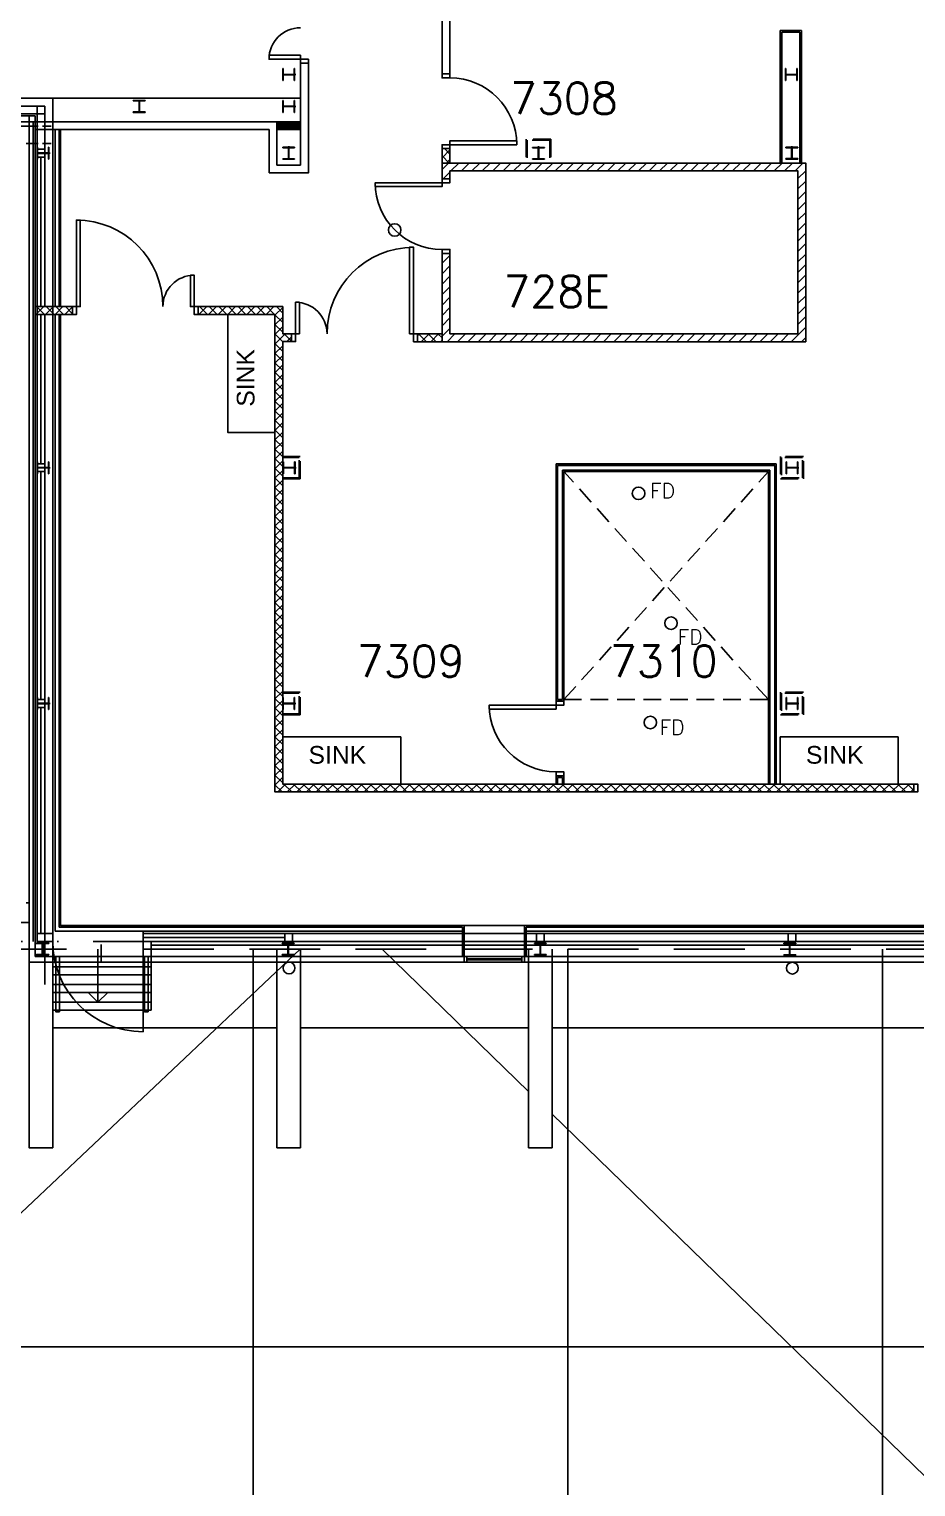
# Model space of a CAD drawing. Header units: millimetres. Extents: x -68474 to 336725, y -113450 to 40976.
# Drawn here: x 167150 to 178425, y -93213 to -74672 of the extents above; entities that cross this region are included whole.
import ezdxf

# ---------------------------------------------------------------- set-up
doc = ezdxf.new("R2010")
doc.units = ezdxf.units.MM
doc.header["$LTSCALE"] = 900
for name, pattern in [('DASHEDX2', [1.5, 1, -0.5]), ('s5152a$0$DASHDOT', [1, 0.5, -0.25, 0, -0.25]), ('s5152a$0$DASHED2', [0.375, 0.25, -0.125]), ('s5152a$0$DASHEDX2', [1.5, 1, -0.5]), ('s5152a$0$DOT-CEN5', [2, 1, -0.5, 0, -0.5]), ('s5152a$0$HIDDEN', [0.375, 0.25, -0.125])]:
    doc.linetypes.add(name, pattern=pattern)
for name, color, linetype in [('FOOT', 1, 'DASHEDX2'), ('s5152a$0$25', 7, 'Continuous'), ('s5152a$0$30', 7, 'Continuous'), ('s5152a$0$45', 7, 'Continuous'), ('s5152a$0$7', 7, 'Continuous'), ('s5152a$0$CABLE', 1, 'Continuous'), ('s5152a$0$DIM', 2, 'Continuous'), ('s5152a$0$dry-part', 2, 'Continuous'), ('s5152a$0$EX_WAL', 7, 'Continuous'), ('s5152a$0$FOOT', 1, 's5152a$0$DASHEDX2'), ('s5152a$0$GRID', 1, 's5152a$0$DOT-CEN5'), ('s5152a$0$hrail', 3, 'Continuous'), ('s5152a$0$int_part', 7, 'Continuous'), ('s5152a$0$new-lysc', 4, 'Continuous'), ('s5152a$0$new_pit', 1, 'Continuous'), ('s5152a$0$new_sink', 1, 'Continuous'), ('s5152a$0$new_win', 1, 'Continuous'), ('s5152a$0$PlatformBeam', 7, 'Continuous'), ('s5152a$0$POST', 3, 'Continuous'), ('s5152a$0$ROOM-NO', 4, 'Continuous'), ('s5152a$0$st_col', 7, 's5152a$0$HIDDEN'), ('s5152a$0$STEP', 15, 'Continuous'), ('s5152a$0$upstand', 1, 'Continuous')]:
    doc.layers.add(name, color=color, linetype=linetype)
doc.styles.add('s5152a$0$STANDARD', font='SIMPLEX')
doc.styles.add('s5152a$0$TENDERDWG', font='arial.ttf')
doc.dimstyles.new('s5152a$0$STANDARD', dxfattribs={"dimtxt": 0.18, "dimasz": 0.18, "dimexe": 0.18, "dimexo": 0.0625, "dimgap": 0.09, "dimtad": 0, "dimtih": 1, "dimtoh": 1, "dimdec": 4, "dimzin": 0, "dimdsep": 46, "dimtxsty": 's5152a$0$STANDARD', "dimcen": 0.09, "dimadec": 0, "dimazin": 0, "dimtfac": 1, "dimtdec": 4, "dimtofl": 0, "dimtmove": 0, "dimatfit": 3, "dimfxl": 1, "dimtolj": 1, "dimtzin": 0, "dimarcsym": 0})
pattern_1 = [(45, (0, 0), (-60.98796, 60.98796), []), (135, (0, 0), (-60.98796, -60.98796), [])]

# ---------------------------------------------------------------- blocks, each defined once
blk = doc.blocks.new('s5152a$0$POST1')
at = {"layer": 's5152a$0$POST', "linetype": 'Continuous'}
for p, q in [((-50, 0), (-50, -100)), ((50, 0), (-50, 0)), ((50, -100), (50, 0)), ((-50, -100), (50, -100))]:
    blk.add_line(p, q, dxfattribs=at)
blk = doc.blocks.new('*D377')
at = {"layer": 's5152a$0$DIM', "color": 0, "linetype": 'Continuous', "lineweight": -2, "transparency": 16777216}
for p, q in [((166297, -75850), (164957, -75850)), ((164958, -75850), (164958, -81113)), ((164958, -86375), (164958, -81113)), ((167625, -86375), (164957, -86375))]:
    blk.add_line(p, q, dxfattribs=at)
at = {"layer": 's5152a$0$DIM', "color": 0, "linetype": 'Continuous', "transparency": 16777216}
for points in [[(164958, -75850), (164958, -75850), (164958, -75850)], [(164958, -86375), (164958, -86375), (164958, -86375)]]:
    blk.add_solid(points, dxfattribs=at)
at = {"layer": 's5152a$0$DIM', "color": 0, "linetype": 'Continuous', "transparency": 16777216, "insert": (164958, -81113), "char_height": 0.18, "attachment_point": 5, "style": 's5152a$0$STANDARD'}
blk.add_mtext('\\A1;10525.0000', dxfattribs=at)

msp = doc.modelspace()

# ---------------------------------------------------------------- hatches: boundary and pattern name
at = {"layer": 's5152a$0$int_part'}
h = msp.add_hatch(dxfattribs=at)
h.set_pattern_fill('ANSI37', color=1, scale=690, style=0)
h.set_pattern_definition(pattern_1)
h.paths.add_polyline_path([(172500.08252, -76191.85155), (172400.08252, -76191.85155), (172400.08252, -76375.85155), (172500.08252, -76375.85155)])
h = msp.add_hatch(dxfattribs=at)
h.set_pattern_fill('ANSI31', color=1, scale=750, style=0)
h.set_pattern_definition([(45, (0, 0), (-66.29126, 66.29126), [])])
h.paths.add_polyline_path([(172500.08252, -77524.85155), (172500.08252, -78547.26663), (176925.31332, -78547.26663), (176925.31332, -76475.85155), (172500.08252, -76475.85155), (172500.08252, -76574.85155), (172400.08252, -76574.85155), (172400.08252, -76375.85155), (177025.31332, -76375.85155), (177025.31332, -78647.26663), (172400.08252, -78647.26663), (172400.08252, -77524.85155)])
h = msp.add_hatch(dxfattribs=at)
h.set_pattern_fill('ANSI37', color=1, scale=690, style=0)
h.set_pattern_definition(pattern_1)
h.paths.add_polyline_path([(167225.31332, -78201.7704), (167700.31332, -78201.7704), (167700.31332, -78301.7704), (167225.31332, -78301.7704)])
h = msp.add_hatch(dxfattribs=at)
h.set_pattern_fill('ANSI37', color=1, scale=690, style=0)
h.set_pattern_definition(pattern_1)
h.paths.add_polyline_path([(170375.31332, -78201.7704), (169300.31332, -78201.7704), (169300.31332, -78301.7704), (170275.31332, -78301.7704), (170275.31332, -84375.25098), (178400.31332, -84375.25098), (178400.31332, -84275.25098), (170375.31332, -84275.25098), (170375.31332, -78646.26663), (170487.69792, -78646.26663), (170487.69792, -78546.26663), (170375.31332, -78546.26663)])
h = msp.add_hatch(dxfattribs=at)
h.set_pattern_fill('ANSI37', color=1, scale=690, style=0)
h.set_pattern_definition(pattern_1)
h.paths.add_polyline_path([(172400.08252, -78647.26663), (172400.08252, -78547.26663), (172087.69792, -78547.26663), (172087.69792, -78647.26663)])

# ---------------------------------------------------------------- linework, layer by layer
at = {"color": 1, "linetype": 's5152a$0$DASHDOT', "ltscale": 0.1}
for p, q in [((170539.56002, -75250.25098), (170364.56122, -75250.25098)), ((170539.56002, -75654.75475), (170364.56122, -75654.75475)), ((170450.31332, -76161.5237), (170450.31332, -76336.5225)), ((173627.14495, -76162.5237), (173627.14495, -76337.5225)), ((176847.89058, -76159.60484), (176847.89058, -76334.60364)), ((167415.39831, -76250.25098), (167240.39951, -76250.25098)), ((167415.39831, -80250.25098), (167240.39951, -80250.25098)), ((170544.37627, -80250.25098), (170369.37747, -80250.25098)), ((176939.56002, -80250.25098), (176764.56122, -80250.25098)), ((170539.56002, -83250.25098), (170364.56122, -83250.25098)), ((176939.56002, -83250.25098), (176764.56122, -83250.25098)), ((167317.64587, -86462.75038), (167317.64587, -86287.75157)), ((170444.51569, -86462.75038), (170444.51569, -86287.75157)), ((173650.31332, -86462.75038), (173650.31332, -86287.75157)), ((176821.34734, -86464.49768), (176821.34734, -86289.49888))]:
    msp.add_line(p, q, dxfattribs=at)
msp.add_lwpolyline([(167393.64587, -86449.50367), (167393.64587, -86442.70367), (167330.74587, -86442.70367, -0.4142135624), (167320.74587, -86432.70367), (167320.74587, -86314.30367, -0.4142135624), (167330.74587, -86304.30367), (167393.64587, -86304.30367), (167393.64587, -86297.50367), (167241.64587, -86297.50367), (167241.64587, -86304.30367), (167304.54587, -86304.30367, -0.4142135624), (167314.54587, -86314.30367), (167314.54587, -86432.70367, -0.4142135624), (167304.54587, -86442.70367), (167241.64587, -86442.70367), (167241.64587, -86449.50367)], format="xyb", close=True)
at = {"layer": 'FOOT', "linetype": 'Continuous'}
msp.add_line((170600.31332, -75550.25098), (158550.51332, -75550.25098), dxfattribs=at)
at = {"layer": 's5152a$0$25'}
for centre in [(170455.23713, -86614.01481), (176855.23713, -86615.76212)]:
    msp.add_circle(centre, 75, dxfattribs=at)
at = {"layer": 's5152a$0$30', "linetype": 'Continuous'}
for points in [[(170600.31332, -75054.26947), (170200.31332, -75054.26947), (170200.31332, -75004.26947), (170600.31332, -75004.26947)], [(170700.31332, -75104.26947), (170600.31332, -75104.26947), (170600.31332, -75054.26947), (170700.31332, -75054.26947)], [(167750.31332, -78201.7704), (167750.31332, -77101.7704), (167800.31332, -77101.7704), (167800.31332, -78201.7704)], [(172037.69792, -78547.26663), (172037.69792, -77447.26663), (171987.69792, -77447.26663), (171987.69792, -78547.26663)], [(169250.31332, -78201.7704), (169250.31332, -77801.7704), (169200.31332, -77801.7704), (169200.31332, -78201.7704)], [(167700.31332, -78301.7704), (167700.31332, -78201.7704), (167750.31332, -78201.7704), (167750.31332, -78301.7704)], [(169300.31332, -78301.7704), (169300.31332, -78201.7704), (169250.31332, -78201.7704), (169250.31332, -78301.7704)], [(170537.69792, -78546.26663), (170537.69792, -78146.26663), (170587.69792, -78146.26663), (170587.69792, -78546.26663)], [(170487.69792, -78646.26663), (170487.69792, -78546.26663), (170537.69792, -78546.26663), (170537.69792, -78646.26663)], [(172087.69792, -78647.26663), (172087.69792, -78547.26663), (172037.69792, -78547.26663), (172037.69792, -78647.26663)], [(173850.31332, -84169.70891), (173950.31332, -84169.70891), (173950.31332, -84119.70891), (173850.31332, -84119.70891)], [(178400.31332, -84375.25098), (178400.31332, -84275.25098), (178450.31332, -84275.25098), (178450.31332, -84375.25098)]]:
    msp.add_lwpolyline(points, close=True, dxfattribs=at)
at = {"layer": 's5152a$0$45', "color": 8, "linetype": 'Continuous'}
for p, q in [((170596.11179, -86374.8), (162000.1, -94499.9)), ((173500, -88183.01001), (171639.37475, -86374.8)), ((180000, -94499.9), (173800, -88474.55878))]:
    msp.add_line(p, q, dxfattribs=at)
at = {"layer": 's5152a$0$7', "color": 10, "linetype": 'Continuous'}
for p, q in [((170000.1, -86374.8), (170000.1, -111750)), ((174000.1, -86374.8), (174000.1, -111750)), ((178000.1, -86374.8), (178000.1, -103925)), ((167450, -87376.6), (170300, -87376.6)), ((170600, -87376.6), (173500, -87376.6)), ((173800, -87376.6), (179900, -87376.6)), ((151694.9, -91430.5), (208400, -91430.5))]:
    msp.add_line(p, q, dxfattribs=at)
at = {"layer": 's5152a$0$CABLE'}
for p, q in [((166973.49367, -75907.29339), (167150.31332, -75907.29339)), ((167113.49367, -76127.29339), (167150.31332, -76127.29339))]:
    msp.add_line(p, q, dxfattribs=at)
at = {"layer": 's5152a$0$CABLE', "linetype": 's5152a$0$HIDDEN', "ltscale": 0.5}
for p, q in [((167150.31332, -75907.29339), (167450.31332, -75907.29339)), ((167150.31332, -76127.29339), (167450.31332, -76127.29339))]:
    msp.add_line(p, q, dxfattribs=at)
at = {"layer": 's5152a$0$dry-part'}
for p, q in [((176700.31332, -74690.15098), (176970.2312, -74690.15098)), ((176700.31332, -74690.15098), (176700.31332, -76375.85155)), ((176720.31332, -74710.15098), (176950.2312, -74710.15098)), ((176720.31332, -74710.15098), (176720.31332, -76375.85155)), ((176950.2312, -74710.15098), (176950.2312, -76375.85155)), ((176970.2312, -74690.15098), (176970.2312, -76375.85155)), ((167530.31332, -75950.25098), (167530.31332, -78201.7704)), ((167550.31332, -75950.25098), (167550.31332, -78201.7704)), ((167530.31332, -86095.25098), (167530.31332, -78301.7704)), ((173850.31332, -83219.70891), (173850.31332, -80200.25098)), ((173850.31332, -80200.25098), (176650.31332, -80200.25098)), ((173870.31332, -83199.70891), (173870.31332, -80220.25098)), ((173870.31332, -80220.25098), (176630.31332, -80220.25098)), ((173930.31332, -83199.70891), (173930.31332, -80280.25098)), ((173930.31332, -80280.25098), (176570.31332, -80280.25098)), ((176570.31332, -84275.25098), (176570.31332, -80280.25098)), ((176630.31332, -84275.25098), (176630.31332, -80220.25098)), ((176650.31332, -84275.25098), (176650.31332, -80200.25098)), ((173950.31332, -83219.70891), (173950.31332, -80300.25098)), ((173950.31332, -80300.25098), (176550.31332, -80300.25098)), ((176550.31332, -84275.25098), (176550.31332, -80300.25098)), ((173950.31332, -83219.70891), (173850.31332, -83219.70891)), ((173930.31332, -83199.70891), (173870.31332, -83199.70891)), ((173950.31332, -84169.70891), (173850.31332, -84169.70891)), ((173850.31332, -84275.25098), (173850.31332, -84169.70891)), ((173950.31332, -84275.25098), (173950.31332, -84169.70891)), ((173930.31332, -84189.70891), (173870.31332, -84189.70891)), ((173870.31332, -84275.25098), (173870.31332, -84189.70891)), ((173930.31332, -84275.25098), (173930.31332, -84189.70891)), ((172660.31332, -86095.25098), (167530.31332, -86095.25098)), ((172660.31332, -86465.94847), (172660.31332, -86095.25098)), ((185437.8854, -86095.25098), (173470.31332, -86095.25098)), ((173470.31332, -86465.94847), (173470.31332, -86095.25098))]:
    msp.add_line(p, q, dxfattribs=at)
for points in [[(172680.31332, -86465.94847), (172680.31332, -86075.25098), (167550.31332, -86075.25098), (167550.31332, -78301.7704)], [(185457.8854, -86465.94847), (185457.8854, -86075.25098), (173450.31332, -86075.25098), (173450.31332, -86465.94847)]]:
    msp.add_lwpolyline(points, dxfattribs=at)
at = {"layer": 's5152a$0$dry-part', "color": 1}
msp.add_lwpolyline([(172680.31332, -86075.25098), (173450.31332, -86075.25098)], close=True, dxfattribs=at)
at = {"layer": 's5152a$0$EX_WAL'}
for p, q in [((170300.31332, -75850.25098), (170600.31332, -75850.25098)), ((170300.31332, -75950.25098), (170600.31332, -75950.25098))]:
    msp.add_line(p, q, dxfattribs=at)
msp.add_lwpolyline([(170200.31332, -76501.7704), (170200.31332, -75950.25098), (167225.31332, -75950.25098), (167225.31332, -75850.25098), (170300.31332, -75850.25098), (170300.31332, -76401.7704), (170600.31332, -76401.7704), (170600.31332, -75104.26947), (170700.31332, -75104.26947), (170700.31332, -76501.7704)], close=True, dxfattribs=at)
at = {"layer": 's5152a$0$EX_WAL', "const_width": 100}
msp.add_lwpolyline([(170300.31332, -75900.25098), (170600.31332, -75900.25098)], dxfattribs=at)
at = {"layer": 's5152a$0$FOOT', "linetype": 'Continuous'}
for p, q in [((167450.31332, -86375.25098), (167450.31332, -75550.25098)), ((170600.31332, -76401.7704), (170600.31332, -75550.25098)), ((167150.31332, -75850.25098), (170300.31332, -75850.25098)), ((170300.31332, -76401.7704), (170300.31332, -75850.25098)), ((170300.31332, -76401.7704), (170600.31332, -76401.7704)), ((170300.31332, -86175.25098), (168600.31332, -86175.25098)), ((168600.31332, -86475.25098), (168600.31332, -86175.25098)), ((170300.31332, -86175.25098), (170600.31332, -86175.25098)), ((172660.31332, -86175.25098), (170600.31332, -86175.25098)), ((176700.31332, -86175.25098), (173470.31332, -86175.25098)), ((185437.8854, -86175.25098), (176700.31332, -86175.25098))]:
    msp.add_line(p, q, dxfattribs=at)
at = {"layer": 's5152a$0$FOOT'}
for p, q in [((167150.31332, -86375.25098), (167150.31332, -75850.25098)), ((167150.31332, -85783.28366), (167113.49367, -85783.28366)), ((167150.31332, -86033.28366), (166893.49367, -86033.28366)), ((167450, -86374.8), (167150, -86374.8)), ((189750, -86374.8), (168600, -86374.8)), ((189750.31332, -86375.25098), (168600.31332, -86375.25098)), ((167450.31332, -86539.20116), (167150.31332, -86539.20116))]:
    msp.add_line(p, q, dxfattribs=at)
at = {"layer": 's5152a$0$GRID'}
msp.add_line((194067.15153, -86275.25098), (166469.98516, -86275.25098), dxfattribs=at)
at = {"layer": 's5152a$0$hrail', "color": 1}
for points in [[(167487.21811, -86475.25098), (167487.21811, -87169.97007), (167535.21811, -87169.97007), (167535.21811, -86475.25098)], [(168663.40852, -86475.25098), (168663.40852, -87169.97007), (168615.40852, -87169.97007), (168615.40852, -86475.25098)]]:
    msp.add_lwpolyline(points, dxfattribs=at)
at = {"layer": 's5152a$0$int_part'}
for p, q in [((172400.08252, -75241.85155), (172400.08252, -72726.25098)), ((172500.08252, -73490.15098), (172500.08252, -75241.85155)), ((172500.08252, -75241.85155), (172400.08252, -75241.85155)), ((167700.31332, -78201.7704), (167550.31332, -78201.7704)), ((167700.31332, -78301.7704), (167700.31332, -78201.7704)), ((167700.31332, -78301.7704), (167550.31332, -78301.7704)), ((170487.69792, -78646.26663), (170487.69792, -78546.26663)), ((177100.31332, -84375.25098), (176900.31332, -84375.25098))]:
    msp.add_line(p, q, dxfattribs=at)
at = {"layer": 's5152a$0$int_part', "color": 1}
for p, q in [((167480.31332, -75950.25098), (167480.31332, -78201.7704)), ((167480.31332, -86145.25098), (167480.31332, -78301.7704)), ((172660.31332, -86145.25098), (167480.31332, -86145.25098)), ((185437.8854, -86145.25098), (173470.31332, -86145.25098))]:
    msp.add_line(p, q, dxfattribs=at)
for points in [[(172500.08252, -75241.85155), (172500.08252, -75291.85155), (172400.08252, -75291.85155), (172400.08252, -75241.85155)], [(172500.08252, -76141.85155), (172500.08252, -76191.85155), (172400.08252, -76191.85155), (172400.08252, -76141.85155)], [(172500.08252, -76141.85155), (172500.08252, -76091.85155), (173350.08252, -76091.85155), (173350.08252, -76141.85155)], [(172400.08252, -76574.85155), (172400.08252, -76624.85155), (172500.08252, -76624.85155), (172500.08252, -76574.85155)], [(172400.08252, -76624.85155), (172400.08252, -76674.85155), (171550.08252, -76674.85155), (171550.08252, -76624.85155)], [(172400.08252, -77474.85155), (172400.08252, -77524.85155), (172500.08252, -77524.85155), (172500.08252, -77474.85155)], [(173850.31332, -83219.70891), (173850.31332, -83269.70891), (173950.31332, -83269.70891), (173950.31332, -83219.70891)], [(173850.31332, -83269.70891), (173850.31332, -83319.70891), (173000.31332, -83319.70891), (173000.31332, -83269.70891)]]:
    msp.add_lwpolyline(points, close=True, dxfattribs=at)
at = {"layer": 's5152a$0$int_part'}
msp.add_lwpolyline([(172500.08252, -76191.85155), (172400.08252, -76191.85155), (172400.08252, -76375.85155), (172500.08252, -76375.85155), (172500.08252, -76191.85155)], dxfattribs=at)
at = {"layer": 's5152a$0$int_part', "color": 4}
msp.add_lwpolyline([(172500.08252, -77524.85155), (172500.08252, -78547.26663), (176925.31332, -78547.26663), (176925.31332, -76475.85155), (172500.08252, -76475.85155), (172500.08252, -76574.85155), (172400.08252, -76574.85155), (172400.08252, -76375.85155), (177025.31332, -76375.85155), (177025.31332, -78647.26663), (172400.08252, -78647.26663), (172400.08252, -77524.85155)], close=True, dxfattribs=at)
at = {"layer": 's5152a$0$int_part'}
for points in [[(167225.31332, -78201.7704), (167700.31332, -78201.7704), (167700.31332, -78301.7704), (167225.31332, -78301.7704)], [(170375.31332, -78201.7704), (169300.31332, -78201.7704), (169300.31332, -78301.7704), (170275.31332, -78301.7704), (170275.31332, -84375.25098), (178400.31332, -84375.25098), (178400.31332, -84275.25098), (170375.31332, -84275.25098), (170375.31332, -78646.26663), (170487.69792, -78646.26663), (170487.69792, -78546.26663), (170375.31332, -78546.26663)], [(172400.08252, -78647.26663), (172400.08252, -78547.26663), (172087.69792, -78547.26663), (172087.69792, -78647.26663)]]:
    msp.add_lwpolyline(points, close=True, dxfattribs=at)
at = {"layer": 's5152a$0$int_part', "color": 1}
msp.add_circle((171799.04175, -77225.89231), 79.40785, dxfattribs=at)
at = {"layer": 's5152a$0$int_part', "color": 2}
for centre in [(174899.17891, -80576.92291), (175312.22479, -82228.15303), (175049.37732, -83491.5943)]:
    msp.add_circle(centre, 80, dxfattribs=at)
at = {"layer": 's5152a$0$int_part', "color": 1}
for centre, radius, start, end in [((170600.31332, -75054.26947), 400, 90, 180), ((172500.08252, -76141.85155), 850, 0, 90), ((172400.08252, -76624.85155), 850, 180, 270), ((167750.31332, -78201.7704), 1100, 0, 90), ((172037.69792, -78547.26663), 1100, 90, 180), ((169250.31332, -78201.7704), 400, 90, 180), ((170537.69792, -78546.26663), 400, 0, 90), ((173850.31332, -83269.70891), 850, 180, 270)]:
    msp.add_arc(centre, radius, start, end, dxfattribs=at)
at = {"layer": 's5152a$0$new-lysc'}
for p, q in [((162850.51332, -75775.25098), (167225.31332, -75775.25098)), ((167150.31332, -86375.25098), (167150.31332, -75775.25098)), ((167225.31332, -75775.25098), (167150.31332, -75775.25098)), ((167150.31332, -75775.25098), (167150.31332, -86540.94847)), ((167225.31332, -86300.25098), (167225.31332, -75775.25098)), ((167225.31332, -86465.94847), (167225.31332, -75775.25098)), ((167150.31332, -75850.25098), (162850.51332, -75850.25098)), ((167150.31332, -86540.94847), (172680.31332, -86540.94847)), ((172680.31332, -86465.94847), (167225.31332, -86465.94847)), ((172680.31332, -86540.94847), (172680.31332, -86465.94847)), ((173450.31332, -86540.94847), (173450.31332, -86465.94847)), ((185457.8854, -86465.94847), (173450.31332, -86465.94847)), ((173450.31332, -86540.94847), (185457.8854, -86540.94847))]:
    msp.add_line(p, q, dxfattribs=at)
at = {"layer": 's5152a$0$new_pit', "color": 1, "linetype": 's5152a$0$HIDDEN'}
for p, q in [((173950.31332, -83200.25098), (176550.31332, -80300.25098)), ((176550.31332, -83200.25098), (173950.31332, -80300.25098))]:
    msp.add_line(p, q, dxfattribs=at)
at = {"layer": 's5152a$0$new_pit', "linetype": 's5152a$0$HIDDEN'}
msp.add_lwpolyline([(173950.31332, -83200.25098), (176550.31332, -83200.25098), (176550.31332, -80300.25098), (173950.31332, -80300.25098)], close=True, dxfattribs=at)
at = {"layer": 's5152a$0$new_sink'}
for points in [[(170275.31332, -79801.7704), (170275.31332, -78301.7704), (169675.31332, -78301.7704), (169675.31332, -79801.7704)], [(170375.31332, -84275.25098), (171875.31332, -84275.25098), (171875.31332, -83675.25098), (170375.31332, -83675.25098)], [(176700.31332, -84275.25098), (178200.31332, -84275.25098), (178200.31332, -83675.25098), (176700.31332, -83675.25098)]]:
    msp.add_lwpolyline(points, close=True, dxfattribs=at)
at = {"layer": 's5152a$0$new_win'}
for p, q in [((173415.31332, -86465.94847), (172715.31332, -86465.94847)), ((173415.31332, -86497.44847), (172715.31332, -86497.44847)), ((173415.31332, -86509.44847), (172715.31332, -86509.44847)), ((173415.31332, -86540.94847), (172715.31332, -86540.94847))]:
    msp.add_line(p, q, dxfattribs=at)
for points in [[(172680.31332, -86465.94847), (172680.31332, -86540.94847), (172715.31332, -86540.94847), (172715.31332, -86465.94847)], [(173415.31332, -86465.94847), (173415.31332, -86540.94847), (173450.31332, -86540.94847), (173450.31332, -86465.94847)]]:
    msp.add_lwpolyline(points, close=True, dxfattribs=at)
at = {"layer": 's5152a$0$PlatformBeam'}
for p, q in [((167250, -75649.8), (162850.2, -75649.8)), ((167250, -75749.8), (162850.2, -75749.8)), ((167250, -75649.8), (167350, -75649.8)), ((167250, -75749.8), (167250, -75649.8)), ((167350, -75749.8), (167250, -75749.8)), ((167250, -76199.8), (167250, -75749.8)), ((167350, -75649.8), (167350, -75749.8)), ((167350, -76199.8), (167350, -75749.8)), ((167250, -80199.8), (167250, -76299.8)), ((167300, -78201.7704), (167300, -76299.8)), ((167350, -78201.7704), (167350, -76299.8)), ((167300, -80199.8), (167300, -78301.7704)), ((167350, -80199.8), (167350, -78301.7704)), ((167250, -86174.8), (167250, -80299.8)), ((167300, -83199.8), (167300, -80299.8)), ((167350, -83199.8), (167350, -80299.8)), ((167300, -86174.8), (167300, -83299.8)), ((167350, -86174.8), (167350, -83299.8)), ((167350, -86174.8), (167250, -86174.8)), ((167250, -86274.8), (167250, -86174.8)), ((167350, -86174.8), (167350, -86274.8)), ((167350, -86174.8), (167450, -86174.8)), ((167350, -86174.8), (167350, -86274.8)), ((167450, -86274.8), (167450, -86174.8)), ((170400, -86174.8), (168600, -86174.8)), ((170400, -86174.8), (170400, -86274.8)), ((170400, -86174.8), (170500, -86174.8)), ((176800, -86174.8), (170500, -86174.8)), ((170500, -86174.8), (170500, -86274.8)), ((176800, -86174.8), (176800, -86274.8)), ((176800, -86174.8), (176900, -86174.8)), ((183200, -86174.8), (176900, -86174.8)), ((176900, -86174.8), (176900, -86274.8)), ((167350, -86274.8), (167250, -86274.8)), ((167450, -86274.8), (167350, -86274.8)), ((170400, -86224.8), (168600, -86224.8)), ((170400, -86274.8), (168600, -86274.8)), ((168600, -87424.8), (168600, -86274.8)), ((170400, -86274.8), (170500, -86274.8)), ((176800, -86274.8), (170500, -86274.8)), ((176800, -86274.8), (176900, -86274.8)), ((183200, -86274.8), (176900, -86274.8))]:
    msp.add_line(p, q, dxfattribs=at)
at = {"layer": 's5152a$0$PlatformBeam', "linetype": 'Continuous'}
for p, q in [((167350, -76199.8), (167250, -76199.8)), ((167250, -76199.8), (167250, -76299.8)), ((167250, -76199.8), (167350, -76199.8)), ((167250, -76299.8), (167250, -76199.8)), ((167350, -76299.8), (167350, -76199.8)), ((167350, -76199.8), (167350, -76299.8)), ((167250, -76299.8), (167350, -76299.8)), ((167350, -76299.8), (167250, -76299.8)), ((167350, -80199.8), (167250, -80199.8)), ((167250, -80199.8), (167250, -80299.8)), ((167250, -80199.8), (167350, -80199.8)), ((167250, -80299.8), (167250, -80199.8)), ((167350, -80299.8), (167350, -80199.8)), ((167350, -80199.8), (167350, -80299.8)), ((167250, -80299.8), (167350, -80299.8)), ((167350, -80299.8), (167250, -80299.8)), ((167350, -83199.8), (167250, -83199.8)), ((167250, -83199.8), (167250, -83299.8)), ((167250, -83199.8), (167350, -83199.8)), ((167250, -83299.8), (167250, -83199.8)), ((167350, -83299.8), (167350, -83199.8)), ((167350, -83199.8), (167350, -83299.8)), ((167250, -83299.8), (167350, -83299.8)), ((167350, -83299.8), (167250, -83299.8)), ((167250, -86174.8), (167350, -86174.8)), ((167250, -86274.8), (167250, -86174.8)), ((170400, -86174.8), (170500, -86174.8)), ((170400, -86274.8), (170400, -86174.8)), ((170500, -86174.8), (170500, -86274.8)), ((176800, -86174.8), (176900, -86174.8)), ((176800, -86274.8), (176800, -86174.8)), ((176900, -86174.8), (176900, -86274.8)), ((167350, -86274.8), (167250, -86274.8)), ((170500, -86274.8), (170400, -86274.8)), ((176900, -86274.8), (176800, -86274.8))]:
    msp.add_line(p, q, dxfattribs=at)
at = {"layer": 's5152a$0$PlatformBeam', "linetype": 's5152a$0$DASHED2'}
msp.add_line((168600, -86374.8), (168600, -86074.8), dxfattribs=at)
at = {"layer": 's5152a$0$PlatformBeam', "color": 3}
msp.add_line((168067.17084, -86533.24479), (168067.17084, -86314.76545), dxfattribs=at)
at = {"layer": 's5152a$0$PlatformBeam', "linetype": 'Continuous'}
msp.add_lwpolyline([(189650, -75399.8), (189650, -86274.8), (168700, -86274.8)], dxfattribs=at)
at = {"layer": 's5152a$0$PlatformBeam'}
msp.add_arc((168600, -86274.8), 1150, 180, 270, dxfattribs=at)
at = {"layer": 's5152a$0$st_col', "color": 2}
for p, q in [((173785.14787, -76073.65098), (173469.14203, -76073.65098)), ((173469.14203, -76073.65098), (173469.14203, -76375.85155)), ((173773.14787, -76085.65098), (173481.14203, -76085.65098)), ((173481.14203, -76085.65098), (173481.14203, -76375.85155)), ((173773.14787, -76085.65098), (173773.14787, -76375.85155)), ((173785.14787, -76073.65098), (173785.14787, -76375.85155))]:
    msp.add_line(p, q, dxfattribs=at)
at = {"layer": 's5152a$0$st_col', "color": 1, "linetype": 's5152a$0$DASHDOT', "ltscale": 0.1}
for p, q in [((167415.39831, -83250.25098), (167240.39951, -83250.25098)), ((167325.84178, -86282.49119), (167325.84178, -86457.49))]:
    msp.add_line(p, q, dxfattribs=at)
at = {"layer": 's5152a$0$st_col'}
for points in [[(170526.31332, -75174.25098), (170519.51332, -75174.25098), (170519.51332, -75237.15098, -0.4142135624), (170509.51332, -75247.15098), (170391.11332, -75247.15098, -0.4142135624), (170381.11332, -75237.15098), (170381.11332, -75174.25098), (170374.31332, -75174.25098), (170374.31332, -75326.25098), (170381.11332, -75326.25098), (170381.11332, -75263.35098, -0.4142135624), (170391.11332, -75253.35098), (170509.51332, -75253.35098, -0.4142135624), (170519.51332, -75263.35098), (170519.51332, -75326.25098), (170526.31332, -75326.25098)], [(176917.95776, -75174.25098), (176911.15776, -75174.25098), (176911.15776, -75237.15098, -0.4142135624), (176901.15776, -75247.15098), (176782.75776, -75247.15098, -0.4142135624), (176772.75776, -75237.15098), (176772.75776, -75174.25098), (176765.95776, -75174.25098), (176765.95776, -75326.25098), (176772.75776, -75326.25098), (176772.75776, -75263.35098, -0.4142135624), (176782.75776, -75253.35098), (176901.15776, -75253.35098, -0.4142135624), (176911.15776, -75263.35098), (176911.15776, -75326.25098), (176917.95776, -75326.25098)], [(168474.31332, -75578.75475), (168474.31332, -75585.55475), (168537.21332, -75585.55475, -0.4142135624), (168547.21332, -75595.55475), (168547.21332, -75713.95475, -0.4142135624), (168537.21332, -75723.95475), (168474.31332, -75723.95475), (168474.31332, -75730.75475), (168626.31332, -75730.75475), (168626.31332, -75723.95475), (168563.41332, -75723.95475, -0.4142135624), (168553.41332, -75713.95475), (168553.41332, -75595.55475, -0.4142135624), (168563.41332, -75585.55475), (168626.31332, -75585.55475), (168626.31332, -75578.75475)], [(170526.31332, -75578.75475), (170519.51332, -75578.75475), (170519.51332, -75641.65475, -0.4142135624), (170509.51332, -75651.65475), (170391.11332, -75651.65475, -0.4142135624), (170381.11332, -75641.65475), (170381.11332, -75578.75475), (170374.31332, -75578.75475), (170374.31332, -75730.75475), (170381.11332, -75730.75475), (170381.11332, -75667.85475, -0.4142135624), (170391.11332, -75657.85475), (170509.51332, -75657.85475, -0.4142135624), (170519.51332, -75667.85475), (170519.51332, -75730.75475), (170526.31332, -75730.75475)], [(167402.1516, -76174.25098), (167395.3516, -76174.25098), (167395.3516, -76237.15098, -0.4142135624), (167385.3516, -76247.15098), (167266.9516, -76247.15098, -0.4142135624), (167256.9516, -76237.15098), (167256.9516, -76174.25098), (167250.1516, -76174.25098), (167250.1516, -76326.25098), (167256.9516, -76326.25098), (167256.9516, -76263.35098, -0.4142135624), (167266.9516, -76253.35098), (167385.3516, -76253.35098, -0.4142135624), (167395.3516, -76263.35098), (167395.3516, -76326.25098), (167402.1516, -76326.25098)], [(170374.31332, -76174.7704), (170374.31332, -76181.5704), (170437.21332, -76181.5704, -0.4142135624), (170447.21332, -76191.5704), (170447.21332, -76309.9704, -0.4142135624), (170437.21332, -76319.9704), (170374.31332, -76319.9704), (170374.31332, -76326.7704), (170526.31332, -76326.7704), (170526.31332, -76319.9704), (170463.41332, -76319.9704, -0.4142135624), (170453.41332, -76309.9704), (170453.41332, -76191.5704, -0.4142135624), (170463.41332, -76181.5704), (170526.31332, -76181.5704), (170526.31332, -76174.7704)], [(173551.14495, -76175.7704), (173551.14495, -76182.5704), (173614.04495, -76182.5704, -0.4142135624), (173624.04495, -76192.5704), (173624.04495, -76310.9704, -0.4142135624), (173614.04495, -76320.9704), (173551.14495, -76320.9704), (173551.14495, -76327.7704), (173703.14495, -76327.7704), (173703.14495, -76320.9704), (173640.24495, -76320.9704, -0.4142135624), (173630.24495, -76310.9704), (173630.24495, -76192.5704, -0.4142135624), (173640.24495, -76182.5704), (173703.14495, -76182.5704), (173703.14495, -76175.7704)], [(176771.89058, -76172.85155), (176771.89058, -76179.65155), (176834.79058, -76179.65155, -0.4142135624), (176844.79058, -76189.65155), (176844.79058, -76308.05155, -0.4142135624), (176834.79058, -76318.05155), (176771.89058, -76318.05155), (176771.89058, -76324.85155), (176923.89058, -76324.85155), (176923.89058, -76318.05155), (176860.99058, -76318.05155, -0.4142135624), (176850.99058, -76308.05155), (176850.99058, -76189.65155, -0.4142135624), (176860.99058, -76179.65155), (176923.89058, -76179.65155), (176923.89058, -76172.85155)], [(167402.1516, -80174.25098), (167395.3516, -80174.25098), (167395.3516, -80237.15098, -0.4142135624), (167385.3516, -80247.15098), (167266.9516, -80247.15098, -0.4142135624), (167256.9516, -80237.15098), (167256.9516, -80174.25098), (167250.1516, -80174.25098), (167250.1516, -80326.25098), (167256.9516, -80326.25098), (167256.9516, -80263.35098, -0.4142135624), (167266.9516, -80253.35098), (167385.3516, -80253.35098, -0.4142135624), (167395.3516, -80263.35098), (167395.3516, -80326.25098), (167402.1516, -80326.25098)], [(170531.12957, -80174.25098), (170524.32957, -80174.25098), (170524.32957, -80237.15098, -0.4142135624), (170514.32957, -80247.15098), (170395.92957, -80247.15098, -0.4142135624), (170385.92957, -80237.15098), (170385.92957, -80174.25098), (170379.12957, -80174.25098), (170379.12957, -80326.25098), (170385.92957, -80326.25098), (170385.92957, -80263.35098, -0.4142135624), (170395.92957, -80253.35098), (170514.32957, -80253.35098, -0.4142135624), (170524.32957, -80263.35098), (170524.32957, -80326.25098), (170531.12957, -80326.25098)], [(176926.31332, -80174.25098), (176919.51332, -80174.25098), (176919.51332, -80237.15098, -0.4142135624), (176909.51332, -80247.15098), (176791.11332, -80247.15098, -0.4142135624), (176781.11332, -80237.15098), (176781.11332, -80174.25098), (176774.31332, -80174.25098), (176774.31332, -80326.25098), (176781.11332, -80326.25098), (176781.11332, -80263.35098, -0.4142135624), (176791.11332, -80253.35098), (176909.51332, -80253.35098, -0.4142135624), (176919.51332, -80263.35098), (176919.51332, -80326.25098), (176926.31332, -80326.25098)], [(167402.1516, -83174.25098), (167395.3516, -83174.25098), (167395.3516, -83237.15098, -0.4142135624), (167385.3516, -83247.15098), (167266.9516, -83247.15098, -0.4142135624), (167256.9516, -83237.15098), (167256.9516, -83174.25098), (167250.1516, -83174.25098), (167250.1516, -83326.25098), (167256.9516, -83326.25098), (167256.9516, -83263.35098, -0.4142135624), (167266.9516, -83253.35098), (167385.3516, -83253.35098, -0.4142135624), (167395.3516, -83263.35098), (167395.3516, -83326.25098), (167402.1516, -83326.25098)], [(170526.31332, -83174.25098), (170519.51332, -83174.25098), (170519.51332, -83237.15098, -0.4142135624), (170509.51332, -83247.15098), (170391.11332, -83247.15098, -0.4142135624), (170381.11332, -83237.15098), (170381.11332, -83174.25098), (170374.31332, -83174.25098), (170374.31332, -83326.25098), (170381.11332, -83326.25098), (170381.11332, -83263.35098, -0.4142135624), (170391.11332, -83253.35098), (170509.51332, -83253.35098, -0.4142135624), (170519.51332, -83263.35098), (170519.51332, -83326.25098), (170526.31332, -83326.25098)], [(170526.31332, -83174.25098), (170519.51332, -83174.25098), (170519.51332, -83237.15098, -0.4142135624), (170509.51332, -83247.15098), (170391.11332, -83247.15098, -0.4142135624), (170381.11332, -83237.15098), (170381.11332, -83174.25098), (170374.31332, -83174.25098), (170374.31332, -83326.25098), (170381.11332, -83326.25098), (170381.11332, -83263.35098, -0.4142135624), (170391.11332, -83253.35098), (170509.51332, -83253.35098, -0.4142135624), (170519.51332, -83263.35098), (170519.51332, -83326.25098), (170526.31332, -83326.25098)], [(176926.31332, -83174.25098), (176919.51332, -83174.25098), (176919.51332, -83237.15098, -0.4142135624), (176909.51332, -83247.15098), (176791.11332, -83247.15098, -0.4142135624), (176781.11332, -83237.15098), (176781.11332, -83174.25098), (176774.31332, -83174.25098), (176774.31332, -83326.25098), (176781.11332, -83326.25098), (176781.11332, -83263.35098, -0.4142135624), (176791.11332, -83253.35098), (176909.51332, -83253.35098, -0.4142135624), (176919.51332, -83263.35098), (176919.51332, -83326.25098), (176926.31332, -83326.25098)], [(167249.84178, -86295.7379), (167249.84178, -86302.5379), (167312.74178, -86302.5379, -0.4142135624), (167322.74178, -86312.5379), (167322.74178, -86430.9379, -0.4142135624), (167312.74178, -86440.9379), (167249.84178, -86440.9379), (167249.84178, -86447.7379), (167401.84178, -86447.7379), (167401.84178, -86440.9379), (167338.94178, -86440.9379, -0.4142135624), (167328.94178, -86430.9379), (167328.94178, -86312.5379, -0.4142135624), (167338.94178, -86302.5379), (167401.84178, -86302.5379), (167401.84178, -86295.7379)], [(170520.51569, -86449.50367), (170520.51569, -86442.70367), (170457.61569, -86442.70367, -0.4142135624), (170447.61569, -86432.70367), (170447.61569, -86314.30367, -0.4142135624), (170457.61569, -86304.30367), (170520.51569, -86304.30367), (170520.51569, -86297.50367), (170368.51569, -86297.50367), (170368.51569, -86304.30367), (170431.41569, -86304.30367, -0.4142135624), (170441.41569, -86314.30367), (170441.41569, -86432.70367, -0.4142135624), (170431.41569, -86442.70367), (170368.51569, -86442.70367), (170368.51569, -86449.50367)], [(173726.31332, -86449.50367), (173726.31332, -86442.70367), (173663.41332, -86442.70367, -0.4142135624), (173653.41332, -86432.70367), (173653.41332, -86314.30367, -0.4142135624), (173663.41332, -86304.30367), (173726.31332, -86304.30367), (173726.31332, -86297.50367), (173574.31332, -86297.50367), (173574.31332, -86304.30367), (173637.21332, -86304.30367, -0.4142135624), (173647.21332, -86314.30367), (173647.21332, -86432.70367, -0.4142135624), (173637.21332, -86442.70367), (173574.31332, -86442.70367), (173574.31332, -86449.50367)], [(176897.34734, -86451.25098), (176897.34734, -86444.45098), (176834.44734, -86444.45098, -0.4142135624), (176824.44734, -86434.45098), (176824.44734, -86316.05098, -0.4142135624), (176834.44734, -86306.05098), (176897.34734, -86306.05098), (176897.34734, -86299.25098), (176745.34734, -86299.25098), (176745.34734, -86306.05098), (176808.24734, -86306.05098, -0.4142135624), (176818.24734, -86316.05098), (176818.24734, -86434.45098, -0.4142135624), (176808.24734, -86444.45098), (176745.34734, -86444.45098), (176745.34734, -86451.25098)]]:
    msp.add_lwpolyline(points, format="xyb", close=True, dxfattribs=at)
at = {"layer": 's5152a$0$st_col', "color": 2}
for points in [[(170375.31332, -80393.25098), (170594.76596, -80393.25098), (170594.76596, -80107.25098), (170375.31332, -80107.25098)], [(170375.31332, -80381.25098), (170582.76596, -80381.25098), (170582.76596, -80119.25098), (170375.31332, -80119.25098)], [(170375.31332, -83393.25098), (170594.76596, -83393.25098), (170594.76596, -83107.25098), (170375.31332, -83107.25098)], [(170375.31332, -83381.25098), (170582.76596, -83381.25098), (170582.76596, -83119.25098), (170375.31332, -83119.25098)]]:
    msp.add_lwpolyline(points, dxfattribs=at)
for points in [[(176703.76596, -80393.25098), (176994.76596, -80393.25098), (176994.76596, -80107.25098), (176703.76596, -80107.25098)], [(176715.76596, -80381.25098), (176982.76596, -80381.25098), (176982.76596, -80119.25098), (176715.76596, -80119.25098)], [(176703.76596, -83393.25098), (176994.76596, -83393.25098), (176994.76596, -83107.25098), (176703.76596, -83107.25098)], [(176715.76596, -83381.25098), (176982.76596, -83381.25098), (176982.76596, -83119.25098), (176715.76596, -83119.25098)]]:
    msp.add_lwpolyline(points, close=True, dxfattribs=at)
at = {"layer": 's5152a$0$STEP'}
for p, q in [((167350, -86374.8), (167350, -86274.8)), ((167350, -86374.8), (167350, -86824.8)), ((167350.31332, -86375.25098), (167350.31332, -86825.25098)), ((168025, -87049.8), (168025, -86374.8)), ((168700, -86374.8), (168700, -86274.8)), ((168700, -87049.8), (168700, -86374.8)), ((168700.31332, -86475.25098), (168700.31332, -86375.25098)), ((167350.31332, -86539.20116), (167350.31332, -86439.20116)), ((168700.31332, -87150.25098), (168700.31332, -86475.25098)), ((167450, -86599.8), (168700, -86599.8)), ((167450.31332, -86700.25098), (168700.31332, -86700.25098)), ((167450, -86824.8), (168700, -86824.8)), ((167450.31332, -86925.25098), (168700.31332, -86925.25098)), ((167450, -87049.8), (168700, -87049.8)), ((167450.31332, -87150.25098), (168700.31332, -87150.25098))]:
    msp.add_line(p, q, dxfattribs=at)
at = {"layer": 's5152a$0$STEP', "color": 2}
for q in [(167901.25631, -86926.05631), (168148.74369, -86926.05631)]:
    msp.add_line((168025, -87049.8), q, dxfattribs=at)
at = {"layer": 's5152a$0$STEP', "linetype": 'Continuous'}
for points in [[(189700, -75399.8), (189700, -86324.8), (168700, -86324.8)], [(167200, -86274.8), (167200, -75849.8)], [(167350, -86274.8), (167250, -86274.8), (167250, -75849.8)]]:
    msp.add_lwpolyline(points, dxfattribs=at)
at = {"layer": 's5152a$0$upstand'}
for points in [[(167150, -86374.8), (167150, -88899.8), (167450, -88899.8), (167450, -86374.8)], [(170300, -86374.8), (170300, -88899.8), (170600, -88899.8), (170600, -86374.8)], [(173500, -86374.8), (173500, -88899.8), (173800, -88899.8), (173800, -86374.8)]]:
    msp.add_lwpolyline(points, dxfattribs=at)

# ---------------------------------------------------------------- block references
at = {"layer": 's5152a$0$PlatformBeam', "linetype": 'Continuous'}
msp.add_blockref('s5152a$0$POST1', (173650, -86174.8), dxfattribs=at)

# ---------------------------------------------------------------- texts
at = {"layer": 's5152a$0$int_part', "color": 2, "style": 's5152a$0$STANDARD'}
for p in [(175045.30846, -80639.06679), (175395.62284, -82497.35567), (175166.57107, -83648.68676)]:
    msp.add_text('FD', height=190.005281, dxfattribs=at).set_placement(p)
at = {"layer": 's5152a$0$new_sink', "style": 's5152a$0$TENDERDWG'}
msp.add_text('SINK', height=225, rotation=90, dxfattribs=at).set_placement((170015.29053, -79474.59821))
for p in [(170702.48551, -84015.22819), (177027.48551, -84015.22819)]:
    msp.add_text('SINK', height=225, dxfattribs=at).set_placement(p)
at = {"layer": 's5152a$0$ROOM-NO', "style": 's5152a$0$STANDARD'}
for s, p in [('7308', (173264.37914, -75751.01583)), ('728E', (173180.43616, -78208.71145)), ('7309', (171315.72903, -82911.20831)), ('7310', (174534.11405, -82911.20831))]:
    msp.add_text(s, height=400, dxfattribs=at).set_placement(p)

# ---------------------------------------------------------------- dimensions: what is measured, and where the dimension line sits
at = {"layer": 's5152a$0$DIM', "linetype": 'Continuous'}
dim = msp.add_linear_dim(base=(164957.54312, -75850.25098), p1=(167624.70433, -86375.25098), p2=(166296.56688, -75850.25098), angle=90, dimstyle='s5152a$0$STANDARD', dxfattribs=at)
dim.commit()
dim.dimension.update_dxf_attribs({"geometry": '*D377', "text_midpoint": (164957.54312, -81112.75098)})

doc.saveas('drawing.dxf')
